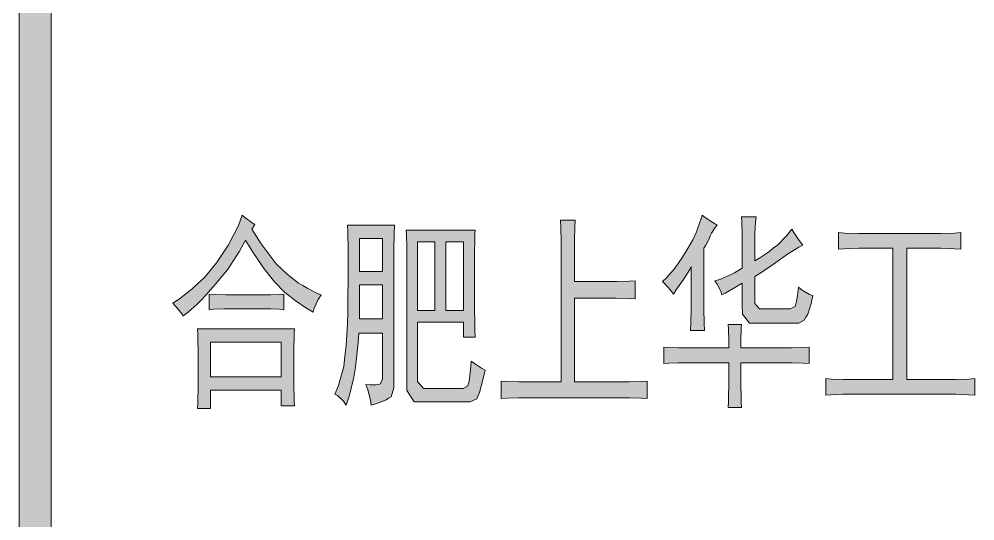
# Model space of a CAD drawing. Header units: millimetres. Extents: x 0 to 586, y 0 to 414.
# Drawn here: x 541.05 to 561.64, y 377.05 to 387.86 of the extents above; entities that cross this region are included whole.
import ezdxf

# ---------------------------------------------------------------- set-up
doc = ezdxf.new("R2010")
doc.units = ezdxf.units.MM

msp = doc.modelspace()

# ---------------------------------------------------------------- hatches: boundary and pattern name
h = msp.add_hatch(color=0)
h.dxf.hatch_style = 2
h.paths.add_polyline_path([(541.736139, 9.860139), (541.048222, 9.860139), (541.048222, 404.223361), (541.736139, 404.223361)])
h = msp.add_hatch(color=0)
h.dxf.hatch_style = 2
h.paths.add_polyline_path([(546.061194, 383.331861), (546.25875, 383.017889), (546.583306, 382.591028), (546.706778, 382.474611), (546.83025, 382.358194), (547.056028, 382.181806), (547.158333, 382.118306), (547.264167, 382.054806), (547.461722, 381.956028), (547.556972, 381.92075), (547.489944, 381.821972), (547.40175, 381.635), (547.380583, 381.546806), (547.243, 381.627944), (546.996056, 381.797278), (546.886694, 381.885472), (546.773806, 381.973667), (546.551556, 382.202972), (546.438667, 382.340556), (546.325778, 382.478139), (546.06825, 382.859139), (545.923611, 383.099028), (545.793083, 382.859139), (545.535556, 382.4605), (545.408556, 382.305278), (545.281556, 382.150056), (545.066361, 381.903111), (544.974639, 381.814917), (544.886444, 381.723194), (544.688889, 381.546806), (544.576, 381.458611), (544.565417, 381.493889), (544.452528, 381.635), (544.357278, 381.744361), (544.501917, 381.832556), (544.777083, 382.04775), (544.907611, 382.171222), (545.038139, 382.294694), (545.299194, 382.612194), (545.429722, 382.806222), (545.56025, 382.996722), (545.771917, 383.413), (545.853056, 383.63525), (545.930667, 383.57175), (546.06825, 383.472972), (546.128222, 383.437694)])
h = msp.add_hatch(color=0)
h.dxf.hatch_style = 2
h.paths.add_polyline_path([(556.087139, 383.420056), (556.041278, 383.367139), (555.963667, 383.250722), (555.935444, 383.19075), (555.91075, 383.12725), (555.840194, 382.993194), (555.797861, 382.922639), (555.797861, 381.762), (555.797861, 381.617361), (555.804917, 381.313972), (555.811972, 381.151694), (555.512111, 381.151694), (555.519167, 381.324556), (555.526222, 381.627944), (555.526222, 381.762), (555.526222, 382.527528), (555.498, 382.467556), (555.413333, 382.326444), (555.360417, 382.252361), (555.303972, 382.17475), (555.194611, 382.019528), (555.141694, 381.938389), (555.078194, 382.019528), (554.961778, 382.153583), (554.905333, 382.2065), (555.004111, 382.294694), (555.176972, 382.502833), (555.258111, 382.61925), (555.335722, 382.732139), (555.462722, 382.933222), (555.512111, 383.017889), (555.557972, 383.102556), (555.639111, 383.275417), (555.667333, 383.360083), (555.699083, 383.44475), (555.744944, 383.582333), (555.759056, 383.63525), (555.826083, 383.582333), (555.991889, 383.4765)])
h = msp.add_hatch(color=0)
h.dxf.hatch_style = 2
h.paths.add_polyline_path([(556.92675, 383.599972), (556.912639, 383.494139), (556.898528, 383.233083), (556.898528, 383.081389), (556.898528, 382.654528), (557.000833, 382.7145), (557.198389, 382.848556), (557.290111, 382.922639), (557.381833, 382.993194), (557.586444, 383.197806), (557.695806, 383.331861), (557.734611, 383.261306), (557.851028, 383.091972), (557.928639, 382.993194), (557.840444, 382.947333), (557.597028, 382.795639), (557.448861, 382.689806), (557.297167, 382.580444), (557.022, 382.393472), (556.898528, 382.312333), (556.898528, 381.850194), (556.898528, 381.733778), (556.993778, 381.617361), (557.089028, 381.617361), (557.572333, 381.617361), (557.660528, 381.617361), (557.762833, 381.670278), (557.776944, 381.723194), (557.791056, 381.779639), (557.819278, 381.956028), (557.833389, 382.083028), (557.914528, 382.019528), (558.073278, 381.931333), (558.147361, 381.903111), (558.112083, 381.733778), (558.038, 381.500944), (557.995667, 381.437444), (557.956861, 381.377472), (557.840444, 381.313972), (557.762833, 381.313972), (556.92675, 381.313972), (556.782111, 381.313972), (556.630417, 381.500944), (556.623361, 381.687917), (556.623361, 382.171222), (556.478722, 382.083028), (556.26, 381.956028), (556.182389, 381.92075), (556.16475, 382.001889), (556.087139, 382.153583), (556.034222, 382.224139), (556.16475, 382.259417), (556.457556, 382.393472), (556.623361, 382.49225), (556.623361, 383.046111), (556.623361, 383.215444), (556.616306, 383.494139), (556.60925, 383.599972)])
h = msp.add_hatch(color=0)
h.paths.add_polyline_path([(548.520056, 379.991056), (548.60825, 379.984), (548.742306, 379.984), (548.788167, 379.991056), (548.8305, 380.001639), (548.876361, 380.107472), (548.876361, 380.20625), (548.876361, 381.098778), (548.368361, 381.098778), (548.35425, 380.887111), (548.311917, 380.495528), (548.287222, 380.322667), (548.259, 380.149806), (548.16375, 379.76175), (548.093194, 379.546556), (548.033222, 379.63475), (547.90975, 379.751167), (547.84625, 379.779389), (547.927389, 379.966361), (548.040278, 380.375583), (548.064972, 380.601361), (548.093194, 380.823611), (548.124944, 381.296333), (548.128472, 381.546806), (548.132, 381.797278), (548.135528, 382.322917), (548.135528, 382.598083), (548.135528, 382.876778), (548.128472, 383.286), (548.121417, 383.420056), (549.137417, 383.420056), (549.130361, 383.243667), (549.123306, 382.894417), (549.123306, 382.725083), (549.123306, 380.082778), (549.123306, 379.9205), (549.063333, 379.726472), (548.999833, 379.687667), (548.939861, 379.652389), (548.752889, 379.581833), (548.629417, 379.546556), (548.615306, 379.652389), (548.562389, 379.878167)])
h.paths.add_polyline_path([(548.876361, 381.402167), (548.876361, 382.135944), (548.382472, 382.135944), (548.382472, 381.402167)])
h.paths.add_polyline_path([(548.876361, 382.421694), (548.876361, 383.134306), (548.382472, 383.134306), (548.382472, 382.421694)])
h = msp.add_hatch(color=0)
h.dxf.hatch_style = 2
h.paths.add_polyline_path([(553.025028, 383.529417), (553.017972, 383.377722), (553.010917, 383.091972), (553.010917, 382.957917), (553.010917, 382.2065), (553.794083, 382.2065), (553.931667, 382.2065), (554.192722, 382.217083), (554.316194, 382.224139), (554.316194, 381.832556), (554.178611, 381.839611), (553.903444, 381.850194), (553.765861, 381.850194), (553.010917, 381.850194), (553.010917, 380.0475), (554.097472, 380.0475), (554.199778, 380.0475), (554.439667, 380.054556), (554.57725, 380.065139), (554.57725, 379.687667), (554.446722, 379.69825), (554.206833, 379.705306), (554.097472, 379.705306), (551.924361, 379.705306), (551.815, 379.705306), (551.568056, 379.69825), (551.430472, 379.687667), (551.430472, 380.065139), (551.561, 380.054556), (551.807944, 380.0475), (551.924361, 380.0475), (552.721639, 380.0475), (552.721639, 382.940278), (552.721639, 383.074333), (552.714583, 383.367139), (552.707528, 383.529417)])
h = msp.add_hatch(color=0)
h.paths.add_polyline_path([(550.869556, 383.314222), (550.8625, 383.233083), (550.855444, 382.689806), (550.855444, 382.224139), (550.855444, 381.762), (550.8625, 381.151694), (550.869556, 381.010583), (550.622611, 381.010583), (550.622611, 381.331611), (549.631306, 381.331611), (549.631306, 380.20625), (549.631306, 380.054556), (549.761833, 379.902861), (549.892361, 379.902861), (550.537944, 379.902861), (550.615556, 379.902861), (550.707278, 379.955778), (550.724917, 380.012222), (550.742556, 380.065139), (550.770778, 380.305028), (550.784889, 380.492), (550.855444, 380.439083), (551.007139, 380.340306), (551.088278, 380.297972), (551.038889, 380.089833), (550.964806, 379.818194), (550.936583, 379.751167), (550.908361, 379.684139), (550.763722, 379.617111), (550.647306, 379.617111), (549.715972, 379.617111), (549.557222, 379.617111), (549.398472, 379.860528), (549.398472, 380.100417), (549.398472, 382.795639), (549.398472, 382.947333), (549.391417, 383.208389), (549.384361, 383.314222)])
h.paths.add_polyline_path([(550.622611, 381.582083), (550.622611, 383.06375), (550.238083, 383.06375), (550.238083, 381.582083)])
h.paths.add_polyline_path([(550.001722, 381.582083), (550.001722, 383.06375), (549.631306, 383.06375), (549.631306, 381.582083)])
h = msp.add_hatch(color=0)
h.dxf.hatch_style = 2
h.paths.add_polyline_path([(560.729694, 383.243667), (560.8955, 383.243667), (561.198889, 383.250722), (561.332944, 383.261306), (561.332944, 382.905), (561.198889, 382.912056), (560.8955, 382.922639), (560.729694, 382.922639), (560.168778, 382.922639), (560.168778, 380.100417), (561.061306, 380.100417), (561.216528, 380.100417), (561.505806, 380.107472), (561.636333, 380.118056), (561.636333, 379.76175), (561.505806, 379.768806), (561.223583, 379.779389), (561.075417, 379.779389), (558.944639, 379.779389), (558.792944, 379.779389), (558.531889, 379.768806), (558.422528, 379.76175), (558.422528, 380.118056), (558.538944, 380.107472), (558.807056, 380.100417), (558.95875, 380.100417), (559.865389, 380.100417), (559.865389, 382.922639), (559.315056, 382.922639), (559.138667, 382.922639), (558.828222, 382.912056), (558.697694, 382.905), (558.697694, 383.261306), (558.828222, 383.250722), (559.138667, 383.243667), (559.315056, 383.243667)])
h = msp.add_hatch(color=0)
h.dxf.hatch_style = 2
h.paths.add_polyline_path([(546.364583, 381.92075), (546.473944, 381.92075), (546.664444, 381.931333), (546.749111, 381.938389), (546.749111, 381.599722), (546.657389, 381.610306), (546.473944, 381.617361), (546.375167, 381.617361), (545.606111, 381.617361), (545.465, 381.617361), (545.228639, 381.610306), (545.140444, 381.599722), (545.140444, 381.938389), (545.270972, 381.931333), (545.503806, 381.92075), (545.606111, 381.92075)])
h = msp.add_hatch(color=0)
h.paths.add_polyline_path([(546.981944, 381.1905), (546.974889, 381.098778), (546.967833, 380.689556), (546.967833, 380.368528), (546.967833, 380.0475), (546.974889, 379.627694), (546.981944, 379.528917), (546.692667, 379.528917), (546.692667, 379.867583), (545.168667, 379.867583), (545.168667, 379.476), (544.8935, 379.476), (544.900556, 379.581833), (544.907611, 379.991056), (544.907611, 380.297972), (544.907611, 380.608417), (544.900556, 381.056444), (544.8935, 381.1905)])
h.paths.add_polyline_path([(546.692667, 380.153333), (546.692667, 380.90475), (545.168667, 380.90475), (545.168667, 380.153333)])
h = msp.add_hatch(color=0)
h.dxf.hatch_style = 2
h.paths.add_polyline_path([(556.334083, 380.77775), (556.334083, 380.929444), (556.327028, 381.179917), (556.319972, 381.278694), (556.60925, 381.278694), (556.602194, 381.197556), (556.595139, 380.947083), (556.595139, 380.77775), (557.586444, 380.77775), (557.68875, 380.77775), (557.928639, 380.788333), (558.066222, 380.795389), (558.066222, 380.439083), (557.935694, 380.449667), (557.702861, 380.456722), (557.597028, 380.456722), (556.595139, 380.456722), (556.595139, 380.089833), (556.602194, 379.610056), (556.60925, 379.493639), (556.319972, 379.493639), (556.327028, 379.617111), (556.334083, 380.100417), (556.334083, 380.456722), (555.332194, 380.456722), (555.244, 380.456722), (555.042917, 380.449667), (554.933556, 380.439083), (554.933556, 380.795389), (555.042917, 380.788333), (555.251056, 380.77775), (555.346306, 380.77775)])

# ---------------------------------------------------------------- linework, layer by layer
at = {"color": 0, "lineweight": 0}
for points in [[(541.736139, 9.860139), (541.048222, 9.860139), (541.048222, 404.223361), (541.736139, 404.223361)], [(546.061194, 383.331861), (546.25875, 383.017889), (546.583306, 382.591028), (546.706778, 382.474611), (546.83025, 382.358194), (547.056028, 382.181806), (547.158333, 382.118306), (547.264167, 382.054806), (547.461722, 381.956028), (547.556972, 381.92075), (547.489944, 381.821972), (547.40175, 381.635), (547.380583, 381.546806), (547.243, 381.627944), (546.996056, 381.797278), (546.886694, 381.885472), (546.773806, 381.973667), (546.551556, 382.202972), (546.438667, 382.340556), (546.325778, 382.478139), (546.06825, 382.859139), (545.923611, 383.099028), (545.793083, 382.859139), (545.535556, 382.4605), (545.408556, 382.305278), (545.281556, 382.150056), (545.066361, 381.903111), (544.974639, 381.814917), (544.886444, 381.723194), (544.688889, 381.546806), (544.576, 381.458611), (544.565417, 381.493889), (544.452528, 381.635), (544.357278, 381.744361), (544.501917, 381.832556), (544.777083, 382.04775), (544.907611, 382.171222), (545.038139, 382.294694), (545.299194, 382.612194), (545.429722, 382.806222), (545.56025, 382.996722), (545.771917, 383.413), (545.853056, 383.63525), (545.930667, 383.57175), (546.06825, 383.472972), (546.128222, 383.437694)], [(556.087139, 383.420056), (556.041278, 383.367139), (555.963667, 383.250722), (555.935444, 383.19075), (555.91075, 383.12725), (555.840194, 382.993194), (555.797861, 382.922639), (555.797861, 381.762), (555.797861, 381.617361), (555.804917, 381.313972), (555.811972, 381.151694), (555.512111, 381.151694), (555.519167, 381.324556), (555.526222, 381.627944), (555.526222, 381.762), (555.526222, 382.527528), (555.498, 382.467556), (555.413333, 382.326444), (555.360417, 382.252361), (555.303972, 382.17475), (555.194611, 382.019528), (555.141694, 381.938389), (555.078194, 382.019528), (554.961778, 382.153583), (554.905333, 382.2065), (555.004111, 382.294694), (555.176972, 382.502833), (555.258111, 382.61925), (555.335722, 382.732139), (555.462722, 382.933222), (555.512111, 383.017889), (555.557972, 383.102556), (555.639111, 383.275417), (555.667333, 383.360083), (555.699083, 383.44475), (555.744944, 383.582333), (555.759056, 383.63525), (555.826083, 383.582333), (555.991889, 383.4765)], [(556.92675, 383.599972), (556.912639, 383.494139), (556.898528, 383.233083), (556.898528, 383.081389), (556.898528, 382.654528), (557.000833, 382.7145), (557.198389, 382.848556), (557.290111, 382.922639), (557.381833, 382.993194), (557.586444, 383.197806), (557.695806, 383.331861), (557.734611, 383.261306), (557.851028, 383.091972), (557.928639, 382.993194), (557.840444, 382.947333), (557.597028, 382.795639), (557.448861, 382.689806), (557.297167, 382.580444), (557.022, 382.393472), (556.898528, 382.312333), (556.898528, 381.850194), (556.898528, 381.733778), (556.993778, 381.617361), (557.089028, 381.617361), (557.572333, 381.617361), (557.660528, 381.617361), (557.762833, 381.670278), (557.776944, 381.723194), (557.791056, 381.779639), (557.819278, 381.956028), (557.833389, 382.083028), (557.914528, 382.019528), (558.073278, 381.931333), (558.147361, 381.903111), (558.112083, 381.733778), (558.038, 381.500944), (557.995667, 381.437444), (557.956861, 381.377472), (557.840444, 381.313972), (557.762833, 381.313972), (556.92675, 381.313972), (556.782111, 381.313972), (556.630417, 381.500944), (556.623361, 381.687917), (556.623361, 382.171222), (556.478722, 382.083028), (556.26, 381.956028), (556.182389, 381.92075), (556.16475, 382.001889), (556.087139, 382.153583), (556.034222, 382.224139), (556.16475, 382.259417), (556.457556, 382.393472), (556.623361, 382.49225), (556.623361, 383.046111), (556.623361, 383.215444), (556.616306, 383.494139), (556.60925, 383.599972)], [(548.520056, 379.991056), (548.60825, 379.984), (548.742306, 379.984), (548.788167, 379.991056), (548.8305, 380.001639), (548.876361, 380.107472), (548.876361, 380.20625), (548.876361, 381.098778), (548.368361, 381.098778), (548.35425, 380.887111), (548.311917, 380.495528), (548.287222, 380.322667), (548.259, 380.149806), (548.16375, 379.76175), (548.093194, 379.546556), (548.033222, 379.63475), (547.90975, 379.751167), (547.84625, 379.779389), (547.927389, 379.966361), (548.040278, 380.375583), (548.064972, 380.601361), (548.093194, 380.823611), (548.124944, 381.296333), (548.128472, 381.546806), (548.132, 381.797278), (548.135528, 382.322917), (548.135528, 382.598083), (548.135528, 382.876778), (548.128472, 383.286), (548.121417, 383.420056), (549.137417, 383.420056), (549.130361, 383.243667), (549.123306, 382.894417), (549.123306, 382.725083), (549.123306, 380.082778), (549.123306, 379.9205), (549.063333, 379.726472), (548.999833, 379.687667), (548.939861, 379.652389), (548.752889, 379.581833), (548.629417, 379.546556), (548.615306, 379.652389), (548.562389, 379.878167)], [(553.025028, 383.529417), (553.017972, 383.377722), (553.010917, 383.091972), (553.010917, 382.957917), (553.010917, 382.2065), (553.794083, 382.2065), (553.931667, 382.2065), (554.192722, 382.217083), (554.316194, 382.224139), (554.316194, 381.832556), (554.178611, 381.839611), (553.903444, 381.850194), (553.765861, 381.850194), (553.010917, 381.850194), (553.010917, 380.0475), (554.097472, 380.0475), (554.199778, 380.0475), (554.439667, 380.054556), (554.57725, 380.065139), (554.57725, 379.687667), (554.446722, 379.69825), (554.206833, 379.705306), (554.097472, 379.705306), (551.924361, 379.705306), (551.815, 379.705306), (551.568056, 379.69825), (551.430472, 379.687667), (551.430472, 380.065139), (551.561, 380.054556), (551.807944, 380.0475), (551.924361, 380.0475), (552.721639, 380.0475), (552.721639, 382.940278), (552.721639, 383.074333), (552.714583, 383.367139), (552.707528, 383.529417)], [(550.869556, 383.314222), (550.8625, 383.233083), (550.855444, 382.689806), (550.855444, 382.224139), (550.855444, 381.762), (550.8625, 381.151694), (550.869556, 381.010583), (550.622611, 381.010583), (550.622611, 381.331611), (549.631306, 381.331611), (549.631306, 380.20625), (549.631306, 380.054556), (549.761833, 379.902861), (549.892361, 379.902861), (550.537944, 379.902861), (550.615556, 379.902861), (550.707278, 379.955778), (550.724917, 380.012222), (550.742556, 380.065139), (550.770778, 380.305028), (550.784889, 380.492), (550.855444, 380.439083), (551.007139, 380.340306), (551.088278, 380.297972), (551.038889, 380.089833), (550.964806, 379.818194), (550.936583, 379.751167), (550.908361, 379.684139), (550.763722, 379.617111), (550.647306, 379.617111), (549.715972, 379.617111), (549.557222, 379.617111), (549.398472, 379.860528), (549.398472, 380.100417), (549.398472, 382.795639), (549.398472, 382.947333), (549.391417, 383.208389), (549.384361, 383.314222)], [(560.729694, 383.243667), (560.8955, 383.243667), (561.198889, 383.250722), (561.332944, 383.261306), (561.332944, 382.905), (561.198889, 382.912056), (560.8955, 382.922639), (560.729694, 382.922639), (560.168778, 382.922639), (560.168778, 380.100417), (561.061306, 380.100417), (561.216528, 380.100417), (561.505806, 380.107472), (561.636333, 380.118056), (561.636333, 379.76175), (561.505806, 379.768806), (561.223583, 379.779389), (561.075417, 379.779389), (558.944639, 379.779389), (558.792944, 379.779389), (558.531889, 379.768806), (558.422528, 379.76175), (558.422528, 380.118056), (558.538944, 380.107472), (558.807056, 380.100417), (558.95875, 380.100417), (559.865389, 380.100417), (559.865389, 382.922639), (559.315056, 382.922639), (559.138667, 382.922639), (558.828222, 382.912056), (558.697694, 382.905), (558.697694, 383.261306), (558.828222, 383.250722), (559.138667, 383.243667), (559.315056, 383.243667)], [(548.876361, 382.421694), (548.876361, 383.134306), (548.382472, 383.134306), (548.382472, 382.421694)], [(550.001722, 381.582083), (550.001722, 383.06375), (549.631306, 383.06375), (549.631306, 381.582083)], [(550.622611, 381.582083), (550.622611, 383.06375), (550.238083, 383.06375), (550.238083, 381.582083)], [(548.876361, 381.402167), (548.876361, 382.135944), (548.382472, 382.135944), (548.382472, 381.402167)], [(546.364583, 381.92075), (546.473944, 381.92075), (546.664444, 381.931333), (546.749111, 381.938389), (546.749111, 381.599722), (546.657389, 381.610306), (546.473944, 381.617361), (546.375167, 381.617361), (545.606111, 381.617361), (545.465, 381.617361), (545.228639, 381.610306), (545.140444, 381.599722), (545.140444, 381.938389), (545.270972, 381.931333), (545.503806, 381.92075), (545.606111, 381.92075)], [(546.981944, 381.1905), (546.974889, 381.098778), (546.967833, 380.689556), (546.967833, 380.368528), (546.967833, 380.0475), (546.974889, 379.627694), (546.981944, 379.528917), (546.692667, 379.528917), (546.692667, 379.867583), (545.168667, 379.867583), (545.168667, 379.476), (544.8935, 379.476), (544.900556, 379.581833), (544.907611, 379.991056), (544.907611, 380.297972), (544.907611, 380.608417), (544.900556, 381.056444), (544.8935, 381.1905)], [(556.334083, 380.77775), (556.334083, 380.929444), (556.327028, 381.179917), (556.319972, 381.278694), (556.60925, 381.278694), (556.602194, 381.197556), (556.595139, 380.947083), (556.595139, 380.77775), (557.586444, 380.77775), (557.68875, 380.77775), (557.928639, 380.788333), (558.066222, 380.795389), (558.066222, 380.439083), (557.935694, 380.449667), (557.702861, 380.456722), (557.597028, 380.456722), (556.595139, 380.456722), (556.595139, 380.089833), (556.602194, 379.610056), (556.60925, 379.493639), (556.319972, 379.493639), (556.327028, 379.617111), (556.334083, 380.100417), (556.334083, 380.456722), (555.332194, 380.456722), (555.244, 380.456722), (555.042917, 380.449667), (554.933556, 380.439083), (554.933556, 380.795389), (555.042917, 380.788333), (555.251056, 380.77775), (555.346306, 380.77775)], [(546.692667, 380.153333), (546.692667, 380.90475), (545.168667, 380.90475), (545.168667, 380.153333)]]:
    msp.add_lwpolyline(points, close=True, dxfattribs=at)

doc.saveas('drawing.dxf')
